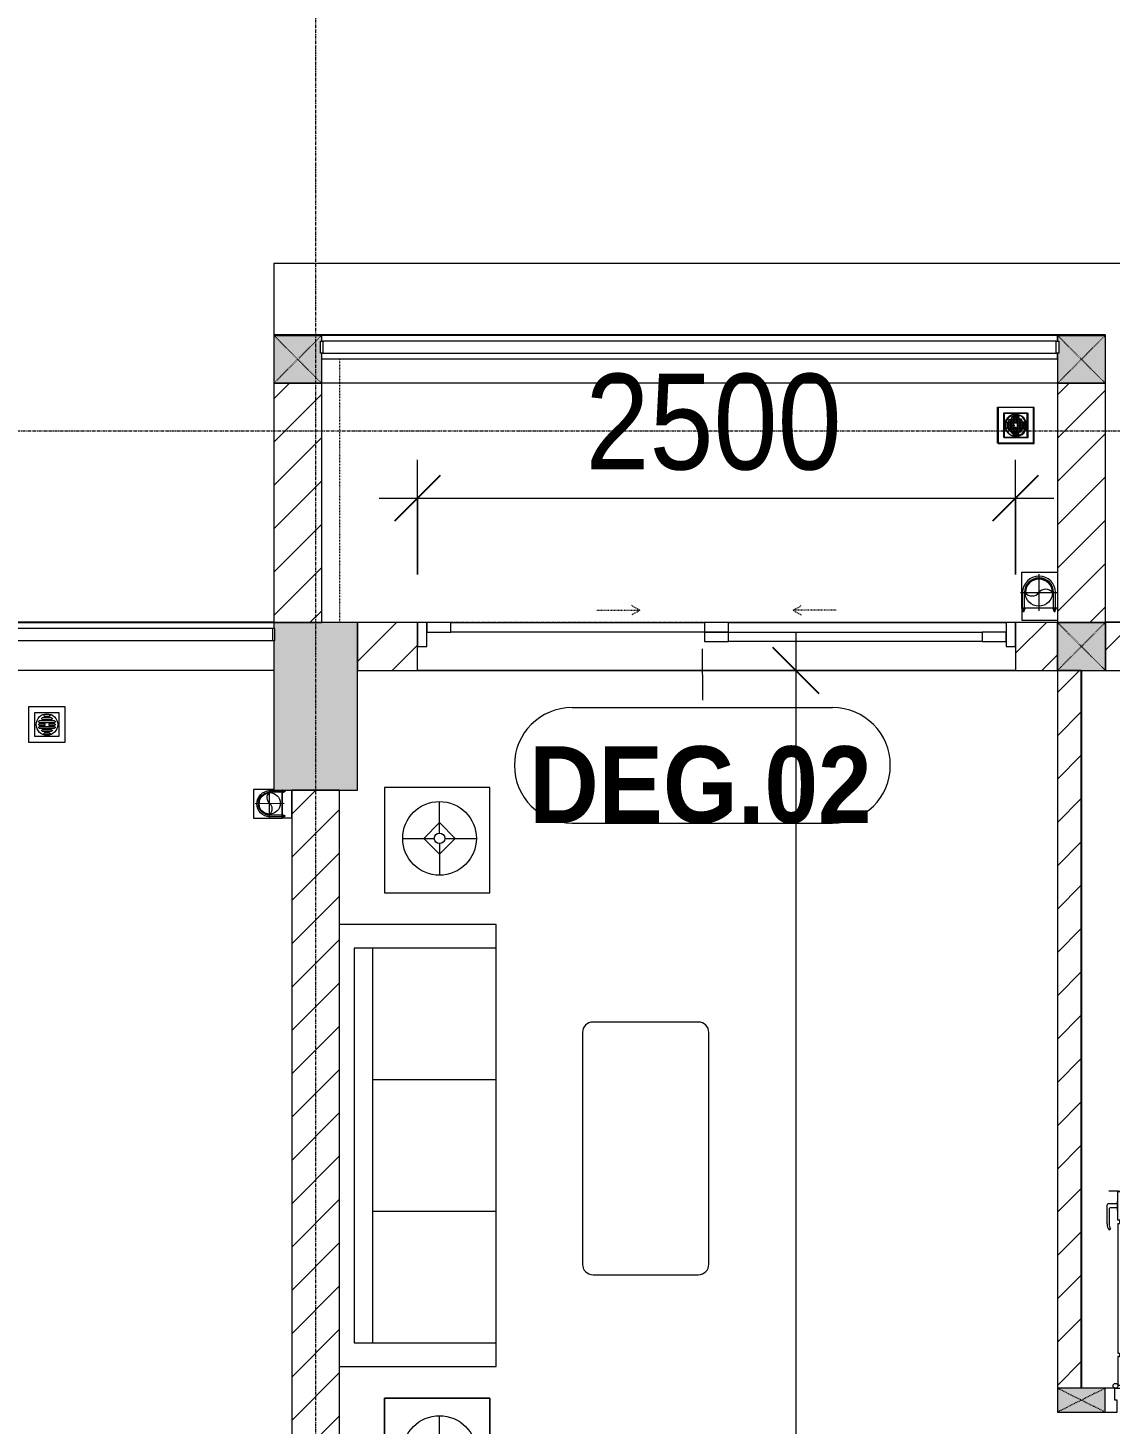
# Model space of a CAD drawing. Header units: millimetres. Extents: x 962 to 239635, y -15958 to 82755.
# Drawn here: x 160501 to 165023, y 41187 to 47022 of the extents above; entities that cross this region are included whole.
import ezdxf

# ---------------------------------------------------------------- set-up
doc = ezdxf.new("R2010")
doc.units = ezdxf.units.MM
for name, pattern in [('Dash', [6, 3, -3]), ('Dash 1_8_', [6.35, 3.175, -3.175]), ('Grid Line', [22.225, 12.7, -3.175, 3.175, -3.175]), ('IMPORT-CENTER _2_', [40.64, 25.4, -5.08, 5.08, -5.08])]:
    doc.linetypes.add(name, pattern=pattern)
for name, color, linetype, lineweight in [('0-1', 7, 'Continuous', 5), ('A-ANNO-DIMS', 211, 'Continuous', 9), ('A-ANNO-DIMS-160', 211, 'Continuous', 9), ('A-AREA', 32, 'Dash 1_8_', 9), ('A-DETL-GENF-1', 9, 'Continuous', 9), ('A-DOOR', 31, 'Continuous', 9), ('A-DOOR-1', 254, 'Continuous', 9), ('A-DOOR-2', 9, 'Continuous', 9), ('A-DOOR-FRAM', 31, 'Continuous', 9), ('A-DOOR-HDLN', 31, 'Dash', 9), ('A-DOOR-IDEN', 31, 'Continuous', 9), ('A-FLOR-1', 250, 'Continuous', 9), ('A-FLOR-2', 9, 'Continuous', 9), ('A-FLOR-HRAL', 11, 'Continuous', 9), ('A-FLOR-HRAL-1', 254, 'Continuous', 9), ('A-FLOR-HRAL-2', 9, 'Continuous', 9), ('A-WALL', 113, 'Continuous', 9), ('A-WALL-1', 253, 'Continuous', 18), ('A-WALL-2', 9, 'Continuous', 9), ('A-WALL-3', 113, 'Continuous', 18), ('A-WALL-PATT-1', 10, 'Continuous', 9), ('A-WALL-PATT-2', 111, 'Continuous', 9), ('G-IMPT', 8, 'Continuous', 9), ('G-IMPT-2', 8, 'IMPORT-CENTER _2_', 9), ('I-FURN', 30, 'Continuous', 9), ('I-FURN-1', 254, 'Continuous', 9), ('M-EQPM', 50, 'Continuous', 9), ('M-EQPM-1', 254, 'Continuous', 9), ('S-COLS', 52, 'Continuous', 9), ('S-COLS-1', 52, 'Continuous', 5), ('S-COLS-2', 7, 'Continuous', 18), ('S-COLS-3', 254, 'Continuous', 9), ('S-COLS-4', 253, 'Continuous', 18), ('S-COLS-5', 52, 'Dash', 9), ('S-COLS-6', 52, 'Continuous', 18), ('S-COLS-HDLN', 52, 'Dash', 9), ('S-COLS-HDLN-1', 9, 'Dash', 9), ('S-GRID-1', 1, 'Grid Line', 9)]:
    doc.layers.add(name, color=color, linetype=linetype, lineweight=lineweight)
doc.styles.add('Arial_B_6', font='arialbd_0.ttf', dxfattribs={"width": 0.9, "height": 320})
doc.styles.add('UTM Avo', font='UTM Avo.ttf', dxfattribs={"width": 0.9, "height": 400})
doc.dimstyles.new('1_Dim_chi_tiet_2_5', dxfattribs={"dimscale": 304.8, "dimtxt": 399.720379, "dimasz": 0.629921, "dimexe": 0.524934, "dimexo": 0.0625, "dimgap": 0.052493, "dimtad": 1, "dimdec": 0, "dimrnd": 5, "dimzin": 0, "dimdsep": 46, "dimtxsty": 'UTM Avo', "dimblk1": 'OBLIQUE', "dimblk2": 'OBLIQUE', "dimsah": 1, "dimcen": 0.09, "dimdle": 0.524934, "dimazin": 0, "dimtfac": 1, "dimtdec": 4, "dimtix": 1, "dimtmove": 0, "dimatfit": 3, "dimfxl": 1.049869, "dimfxlon": 1, "dimtvp": 1, "dimtolj": 1, "dimtzin": 0, "dimarcsym": 2})
doc.dimstyles.new('1_Dim_chi_tiet_2_5_1', dxfattribs={"dimscale": 304.8, "dimtxt": 399.720379, "dimasz": 0.629921, "dimexe": 0.524934, "dimexo": 0.0625, "dimgap": 0.052493, "dimtad": 1, "dimdec": 0, "dimrnd": 5, "dimzin": 0, "dimdsep": 46, "dimtxsty": 'UTM Avo', "dimblk1": 'OBLIQUE', "dimblk2": 'OBLIQUE', "dimsah": 1, "dimcen": 0.09, "dimdle": 0.524934, "dimazin": 0, "dimtfac": 1, "dimtdec": 4, "dimtix": 1, "dimtmove": 0, "dimatfit": 3, "dimfxl": 1.049869, "dimfxlon": 1, "dimtvp": 1, "dimtolj": 1, "dimtzin": 0, "dimarcsym": 2})
pattern_1 = [(45, (61750.9, 0), (-90.50967, 90.50967), [])]

# ---------------------------------------------------------------- blocks, each defined once
blk = doc.blocks.new('NCV_TKTC_KET CAU_rvt-1-TKCS_MB TẦNG 2')
at = {"layer": 'S-COLS-1'}
blk.add_hatch(color=256, dxfattribs=at).paths.add_polyline_path([(100127.6, 43836.9), (100127.6, 44536.9), (99777.6, 44536.9), (99777.6, 44512), (99782.1, 44512), (99782.1, 44462), (99777.6, 44462), (99777.6, 43836.9)])
at = {"layer": 'A-FLOR-1'}
for p, q in [((107452.6, 46036.9), (99777.6, 46036.9)), ((99777.6, 46036.9), (99777.6, 45737.4))]:
    blk.add_line(p, q, dxfattribs=at)
at = {"layer": 'S-COLS-2'}
for p, q in [((100127.6, 44536.9), (99777.6, 44536.9)), ((99777.6, 44536.9), (99777.6, 44512)), ((100127.6, 43836.9), (100127.6, 44536.9)), ((99777.6, 44462), (99777.6, 43836.9)), ((99777.6, 43836.9), (100127.6, 43836.9))]:
    blk.add_line(p, q, dxfattribs=at)
blk = doc.blocks.new('Railing - 50 x 10mm-901205-TKCS_MB TẦNG 2')
at = {"layer": 'A-FLOR-HRAL-2'}
for p, q in [((25, 5), (-25, 5)), ((-25, 5), (-25, -5)), ((25, -5), (25, 5)), ((-25, -5), (25, -5))]:
    blk.add_line(p, q, dxfattribs=at)
blk = doc.blocks.new('Railing - Railing-1004819-TKCS_MB TẦNG 2')
at = {"layer": 'A-FLOR-HRAL-2'}
for p, q in [((76863.6, 35251.3), (75748.6, 35251.3)), ((75748.6, 35201.3), (76863.6, 35201.3))]:
    blk.add_line(p, q, dxfattribs=at)
at = {"rotation": 270}
for p in [(75743.6, 35226.3), (76868.6, 35226.3)]:
    blk.add_blockref('Railing - 50 x 10mm-901205-TKCS_MB TẦNG 2', p, dxfattribs=at)
blk = doc.blocks.new('DOOR_CW_01 CANH MO-PANEL KINH - DIW_01-900x2200-CỬA GỖ VÂN LAMINATE-V77-TKCS_MB TẦNG 2')
at = {"layer": 'A-DETL-GENF-1'}
for p, q in [((-399, 820.5), (-438, 820.5)), ((-399, 831.8), (-397, 831.8)), ((-399, 792.2), (-399, 831.8)), ((-397, 872), (-357, 872)), ((-397, 752), (-397, 872)), ((-397, 792.2), (-397, 831.8)), ((-357, 872), (-357, 752)), ((-357, 792.2), (-357, 831.8)), ((-355, 831.8), (-357, 831.8)), ((-355, 792.2), (-355, 831.8)), ((-355, 820.5), (-316, 820.5)), ((-442, 737), (-442, 816.5)), ((-434, 799.5), (-434, 737)), ((-399, 803.5), (-430, 803.5)), ((-397, 792.2), (-399, 792.2)), ((-357, 792.2), (-355, 792.2)), ((-355, 803.5), (-324, 803.5)), ((-320, 799.5), (-320, 737)), ((-312, 737), (-312, 816.5)), ((-433.9, 711.2), (-427.3, 715.8)), ((-357, 752), (-397, 752)), ((-397, 738), (-391, 738)), ((-397, 738), (-397, 196)), ((-363, 752), (-391, 752)), ((-391, 752), (-391, 738)), ((-363, 738), (-363, 752)), ((-357, 738), (-363, 738)), ((-357, 196), (-357, 738)), ((-320.1, 711.2), (-326.7, 715.8)), ((-397, 196), (-391, 196)), ((-357, 182), (-397, 182)), ((-397, 182), (-397, 62)), ((-391, 196), (-391, 182)), ((-391, 182), (-363, 182)), ((-357, 196), (-363, 196)), ((-363, 182), (-363, 196)), ((-357, 62), (-357, 182)), ((-397, 62), (-357, 62))]:
    blk.add_line(p, q, dxfattribs=at)
blk.add_circle((-407, 60), 10, dxfattribs=at)
for centre, radius, start, end in [((-438, 816.5), 4, 90, 180), ((-407, 60), 814, 360, 92), ((-316, 816.5), 4, 0, 90), ((-430, 799.5), 4, 90, 180), ((-324, 799.5), 4, 360, 90), ((-397, 737), 45, 180, 215), ((-397, 737), 37, 180, 215), ((-357, 737), 37, 325, 0), ((-357, 737), 45, 325, 0)]:
    blk.add_arc(centre, radius, start, end, dxfattribs=at)
at = {"layer": 'A-DOOR-2'}
for p, q in [((-410, 50), (-450, 50)), ((-410, 0), (-410, 50)), ((-400, 0), (-410, 0)), ((-407, 50), (-382, 50)), ((-400, -50), (-400, 0)), ((410, 0), (400, 0)), ((400, 0), (400, -50)), ((450, 50), (410, 50)), ((410, 50), (410, 0)), ((450, -50), (450, 50)), ((-450, -50), (-400, -50)), ((400, -50), (450, -50))]:
    blk.add_line(p, q, dxfattribs=at)
blk = doc.blocks.new('LOBBY_SOFA_1 - LOBBY_SOFA_1-V110-TKCS_MB TẦNG 2')
at = {"layer": 'I-FURN'}
for p, q in [((-2556, -5.4), (-2556, -660)), ((-708, -660), (-708, -5.4)), ((-2457, -66), (-2457, -660)), ((-807, -66), (-2457, -66)), ((-807, -660), (-807, -66)), ((-807, -143), (-2457, -143)), ((-1907, -143), (-1907, -660)), ((-1357, -143), (-1357, -660)), ((-3128.2, -193.5), (-2688.2, -193.5)), ((-3128.2, -633.5), (-3128.2, -193.5)), ((-2688.2, -193.5), (-2688.2, -633.5)), ((-575.9, -193.5), (-575.9, -633.5)), ((-135.9, -193.5), (-575.9, -193.5)), ((-135.9, -633.5), (-135.9, -193.5)), ((-2915.4, -269), (-2915.4, -401)), ((-348.6, -269), (-348.6, -401)), ((-2915.4, -357), (-2981.4, -423)), ((-2849.4, -423), (-2915.4, -357)), ((-414.6, -423), (-348.6, -357)), ((-348.6, -357), (-282.6, -423)), ((-2937.4, -423), (-3069.4, -423)), ((-2981.4, -423), (-2915.4, -489)), ((-2915.4, -489), (-2849.4, -423)), ((-2915.4, -445), (-2915.4, -577)), ((-2893.4, -423), (-2761.4, -423)), ((-370.6, -423), (-502.6, -423)), ((-348.6, -489), (-414.6, -423)), ((-282.6, -423), (-348.6, -489)), ((-348.6, -445), (-348.6, -577)), ((-326.6, -423), (-194.6, -423)), ((-2688.2, -633.5), (-3128.2, -633.5)), ((-575.9, -633.5), (-135.9, -633.5)), ((-2556, -660), (-708, -660)), ((-1160.3, -1020.5), (-2128.3, -1020.5)), ((-2172.3, -1064.5), (-2172.3, -1504.5)), ((-1116.3, -1504.5), (-1116.3, -1064.5)), ((-2128.3, -1548.5), (-1160.3, -1548.5))]:
    blk.add_line(p, q, dxfattribs=at)
for centre, radius in [((-2915.4, -423), 154), ((-348.6, -423), 154), ((-2915.4, -423), 22), ((-348.6, -423), 22)]:
    blk.add_circle(centre, radius, dxfattribs=at)
for centre, start, end in [((-2128.3, -1064.5), 90, 180), ((-1160.3, -1064.5), 0, 90), ((-2128.3, -1504.5), 180, 270), ((-1160.3, -1504.5), 270, 0)]:
    blk.add_arc(centre, 44, start, end, dxfattribs=at)
at = {"layer": 'I-FURN-1'}
for p, q in [((-2556, -5.4), (-2556, -660)), ((-708, -660), (-708, -5.4)), ((-2688.2, -193.5), (-3128.2, -193.5)), ((-3128.2, -193.5), (-3128.2, -633.5)), ((-2688.2, -633.5), (-2688.2, -193.5)), ((-135.9, -193.5), (-575.9, -193.5)), ((-575.9, -193.5), (-575.9, -633.5)), ((-135.9, -633.5), (-135.9, -193.5)), ((-3128.2, -633.5), (-2688.2, -633.5)), ((-575.9, -633.5), (-135.9, -633.5)), ((-2556, -660), (-708, -660)), ((-1160.3, -1020.5), (-2128.3, -1020.5)), ((-2172.3, -1064.5), (-2172.3, -1504.5)), ((-1116.3, -1504.5), (-1116.3, -1064.5)), ((-2128.3, -1548.5), (-1160.3, -1548.5))]:
    blk.add_line(p, q, dxfattribs=at)
for centre, start, end in [((-2128.3, -1064.5), 90, 180), ((-1160.3, -1064.5), 0, 90), ((-2128.3, -1504.5), 180, 270), ((-1160.3, -1504.5), 270, 0)]:
    blk.add_arc(centre, 44, start, end, dxfattribs=at)
blk = doc.blocks.new('THU NUOC - THU NUOC-455054-TKCS_MB TẦNG 2')
at = {"layer": 'M-EQPM-1'}
for p, q in [((-66.3, -70.6), (-66.3, 79.4)), ((-66.3, 79.4), (83.7, 79.4)), ((83.7, 79.4), (83.7, -70.6)), ((58.7, 54.4), (-41.3, 54.4)), ((-41.3, 54.4), (-41.3, -45.6)), ((-23.3, 19.6), (40.9, 19.6)), ((40.9, 13.6), (-23.3, 13.6)), ((-23.3, 7.2), (0.7, 7.2)), ((0.7, 1.2), (-23.3, 1.2)), ((-11, 32.1), (28.5, 32.1)), ((28.5, 26.1), (-11, 26.1)), ((-1.1, 44.5), (18.5, 44.5)), ((18.5, 38.5), (-1.1, 38.5)), ((0.7, 7.2), (0.7, 1.2)), ((16.7, 1.2), (16.7, 7.2)), ((16.7, 7.2), (40.9, 7.2)), ((40.9, 1.2), (16.7, 1.2)), ((58.7, -45.6), (58.7, 54.4)), ((-41.3, -45.6), (58.7, -45.6)), ((-23.3, -4.8), (40.9, -4.8)), ((40.9, -10.8), (-23.3, -10.8)), ((-11, -17.3), (28.5, -17.3)), ((28.5, -23.3), (-11, -23.3)), ((-1.1, -29.6), (18.5, -29.6)), ((18.5, -35.6), (-1.1, -35.6)), ((83.7, -70.6), (-66.3, -70.6))]:
    blk.add_line(p, q, dxfattribs=at)
for centre, radius, start, end in [((8.7, 4.4), 45, 0, 180), ((8.7, 4.4), 45, 360, 180), ((8.7, 4.4), 45, 180, 0), ((8.7, 4.4), 45, 180, 360), ((-23.3, 16.6), 3, 90, 270), ((-23.3, 4.2), 3, 90, 270), ((-11, 29.1), 3, 90, 270), ((-1.1, 41.5), 3, 90, 270), ((18.5, 41.5), 3, 270, 90), ((28.5, 29.1), 3, 270, 90), ((40.9, 16.6), 3, 270, 90), ((40.9, 4.2), 3, 270, 90), ((-23.3, -7.8), 3, 90, 270), ((-11, -20.3), 3, 90, 270), ((-1.1, -32.6), 3, 90, 270), ((18.5, -32.6), 3, 270, 90), ((28.5, -20.3), 3, 270, 90), ((40.9, -7.8), 3, 270, 90)]:
    blk.add_arc(centre, radius, start, end, dxfattribs=at)
blk = doc.blocks.new('G1_SOF - BO TRU - 100x200-745959-TKCS_MB TẦNG 2')
at = {"layer": 'S-COLS'}
blk.add_hatch(color=256, dxfattribs=at).paths.add_polyline_path([(-50, 100), (-50, -100), (50, -100), (50, 100)])
at = {"layer": 'S-COLS-4'}
for p, q in [((50, 100), (-50, 100)), ((-50, 100), (-50, -100)), ((50, -100), (50, 100)), ((-50, -100), (50, -100))]:
    blk.add_line(p, q, dxfattribs=at)
at = {"layer": 'S-COLS-HDLN-1'}
for p, q in [((50, 100), (-50, -100)), ((-50, 100), (50, -100))]:
    blk.add_line(p, q, dxfattribs=at)
blk = doc.blocks.new('NCV_TKTC_TANG 2_rvt-1-TKCS_MB TẦNG 2')
at = {"layer": 'A-WALL-PATT-1'}
h = blk.add_hatch(dxfattribs=at)
h.set_pattern_fill('FP_1', color=256, style=0, pattern_type=2)
h.set_pattern_definition([(45, (0, 0), (-90.50967, 90.50967), [])])
h.paths.add_polyline_path([(103052.1, 41336.9), (103152.1, 41336.9), (103152.1, 44336.9), (103052.1, 44336.9), (103052.1, 42664.4)])
at = {"layer": 'A-FLOR-2'}
for p, q in [((103052.6, 45536.9), (99977.6, 45536.9)), ((102837.6, 44536.9), (101677.6, 44536.9)), ((102877.6, 44336.9), (100377.6, 44336.9)), ((100377.6, 44336.9), (102877.6, 44336.9)), ((103152.6, 44336.9), (103152.6, 41336.9))]:
    blk.add_line(p, q, dxfattribs=at)
at = {"layer": 'A-WALL-1'}
for p, q in [((103152.1, 44336.9), (103052.1, 44336.9)), ((103052.1, 44336.9), (103052.1, 41336.9)), ((103152.1, 41336.9), (103152.1, 44336.9))]:
    blk.add_line(p, q, dxfattribs=at)
at = {"layer": 'A-WALL-2'}
for p, q in [((98652.6, 44536.9), (99777.1, 44536.9)), ((99777.1, 44536.9), (99777.1, 44512)), ((99777.1, 44462), (99777.1, 44336.9)), ((99777.1, 44336.9), (98652.6, 44336.9))]:
    blk.add_line(p, q, dxfattribs=at)
at = {"layer": 'A-DOOR-1'}
blk.add_blockref('DOOR_CW_01 CANH MO-PANEL KINH - DIW_01-900x2200-CỬA GỖ VÂN LAMINATE-V77-TKCS_MB TẦNG 2', (103702.1, 41286.9), dxfattribs=at)
at = {"layer": 'A-FLOR-HRAL-1'}
blk.add_blockref('Railing - Railing-1004819-TKCS_MB TẦNG 2', (22908.5, 9260.7), dxfattribs=at)
at = {"layer": 'I-FURN-1', "rotation": 90.00000000000031}
blk.add_blockref('LOBBY_SOFA_1 - LOBBY_SOFA_1-V110-TKCS_MB TẦNG 2', (100047.1, 43983.4), dxfattribs=at)
at = {"layer": 'M-EQPM-1', "rotation": 270.0000000000001}
blk.add_blockref('THU NUOC - THU NUOC-455054-TKCS_MB TẦNG 2', (102872, 45370.7), dxfattribs=at)
at = {"layer": 'S-COLS-3', "rotation": 269.9999999999993}
blk.add_blockref('G1_SOF - BO TRU - 100x200-745959-TKCS_MB TẦNG 2', (103152.1, 41286.9), dxfattribs=at)
blk = doc.blocks.new('DEG_02-DEG_03 - DEG_02-2500x2400mm-CỬA ĐI 02 CÁNH TRƯỢT-625766-TKCS_MB TẦNG 2')
at = {"layer": 'A-DOOR'}
for p, q in [((-1110, 100), (-1210, 100)), ((-1210, 100), (-1210, 60)), ((-1210, 60), (-1110, 60)), ((-1110, 60), (-1110, 100)), ((-1110, 100), (-50, 100)), ((-50, 60), (-1110, 60)), ((50, 100), (-50, 100)), ((-50, 100), (-50, 60)), ((50, 60), (-50, 60)), ((-50, 60), (-50, 20)), ((-50, 60), (50, 60)), ((50, 60), (50, 100)), ((50, 20), (50, 60)), ((50, 60), (1110, 60)), ((1210, 60), (1110, 60)), ((1110, 60), (1110, 20)), ((1210, 20), (1210, 60)), ((-50, 20), (50, 20)), ((1110, 20), (50, 20)), ((1110, 20), (1210, 20))]:
    blk.add_line(p, q, dxfattribs=at)
at = {"layer": 'A-DOOR-FRAM'}
for p, q in [((-1210, 100), (-1250, 100)), ((-1250, 100), (-1250, 0)), ((-1210, 0), (-1210, 100)), ((1250, 100), (1210, 100)), ((1210, 100), (1210, 0)), ((1250, 0), (1250, 100)), ((-1250, 0), (-1210, 0)), ((1210, 0), (1250, 0))]:
    blk.add_line(p, q, dxfattribs=at)
at = {"layer": 'A-DOOR-HDLN'}
for p, q in [((-500.4, 151.1), (-320.4, 151.1)), ((-320.4, 151.1), (-355, 171.1)), ((-320.4, 151.1), (-355, 131.1)), ((320.4, 151.1), (355, 171.1)), ((320.4, 151.1), (355, 131.1)), ((500.4, 151.1), (320.4, 151.1))]:
    blk.add_line(p, q, dxfattribs=at)
blk = doc.blocks.new('Railing - 50 x 10mm-1251311-TKCS_MB TẦNG 2')
at = {"layer": 'A-FLOR-HRAL'}
for p, q in [((25, 5), (-25, 5)), ((-25, 5), (-25, -5)), ((25, -5), (25, 5)), ((-25, -5), (25, -5))]:
    blk.add_line(p, q, dxfattribs=at)
blk = doc.blocks.new('Railing - Railing-1260618-TKCS_MB TẦNG 2')
at = {"layer": 'A-FLOR-HRAL'}
for p, q in [((103047.6, 45712.4), (99982.6, 45712.4)), ((99982.6, 45662.4), (103047.6, 45662.4))]:
    blk.add_line(p, q, dxfattribs=at)
at = {"extrusion": (0, 0, -1), "zscale": -1, "rotation": 90}
for p in [(-99977.6, 45687.4), (-103052.6, 45687.4)]:
    blk.add_blockref('Railing - 50 x 10mm-1251311-TKCS_MB TẦNG 2', p, dxfattribs=at)
blk = doc.blocks.new('TKTC_XREF_251221_MB TANG 2-7 - TKTC_XREF_260130_MB TANG 2-5_dwg_THU NUOC - THU NUOC-444531-TKCS_MB TẦNG 1-4746810-TKCS_MB TẦNG 2')
at = {"layer": 'G-IMPT'}
for p, q in [((-23.3, 10.8), (40.9, 10.8)), ((40.9, 4.8), (-23.3, 4.8)), ((-11, 23.3), (28.5, 23.3)), ((28.5, 17.3), (-11, 17.3)), ((-1.1, 35.6), (18.5, 35.6)), ((18.5, 29.6), (-1.1, 29.6)), ((-23.3, -13.6), (40.9, -13.6)), ((40.9, -19.6), (-23.3, -19.6)), ((-11, -26.1), (28.5, -26.1)), ((28.5, -32.1), (-11, -32.1)), ((-1.1, -38.5), (18.5, -38.5)), ((18.5, -44.5), (-1.1, -44.5))]:
    blk.add_line(p, q, dxfattribs=at)
at = {"layer": 'G-IMPT', "flags": 128}
for points in [[(83.7, -79.4), (83.7, 70.6), (-66.3, 70.6), (-66.3, -79.4)], [(58.7, -54.4), (58.7, 45.6), (-41.3, 45.6), (-41.3, -54.4)]]:
    blk.add_lwpolyline(points, close=True, dxfattribs=at)
for points in [[(-23.3, -1.2), (0.7, -1.2), (0.7, -7.2), (-23.3, -7.2)], [(40.9, -7.2), (16.7, -7.2), (16.7, -1.2), (40.9, -1.2)]]:
    blk.add_lwpolyline(points, dxfattribs=at)
at = {"layer": 'G-IMPT'}
for centre, radius, start, end in [((8.7, -4.4), 45, 360, 180), ((8.7, -4.4), 45, 360, 180), ((-23.3, 7.8), 3, 90, 270), ((-11, 20.3), 3, 90, 270), ((-1.1, 32.6), 3, 90, 270), ((18.5, 32.6), 3, 270, 90), ((28.5, 20.3), 3, 270, 90), ((40.9, 7.8), 3, 270, 90), ((8.7, -4.4), 45, 180, 360), ((8.7, -4.4), 45, 180, 360), ((-23.3, -4.2), 3, 90, 270), ((-23.3, -16.6), 3, 90, 270), ((-11, -29.1), 3, 90, 270), ((-1.1, -41.5), 3, 90, 270), ((18.5, -41.5), 3, 270, 90), ((28.5, -29.1), 3, 270, 90), ((40.9, -4.2), 3, 270, 90), ((40.9, -16.6), 3, 270, 90)]:
    blk.add_arc(centre, radius, start, end, dxfattribs=at)
blk = doc.blocks.new('TKTC_XREF_251221_MB TANG 2-7 - TKTC_XREF_260130_MB TANG 2-5_dwg_$cc-4746798-TKCS_MB TẦNG 2')
at = {"layer": 'G-IMPT-2'}
for p, q in [((0, -0.673), (0, 0.673)), ((-0.673, 0), (0.673, 0))]:
    blk.add_line(p, q, dxfattribs=at)
at = {"layer": 'M-EQPM'}
blk.add_circle((0, 0), 0.5, dxfattribs=at)
for centre, radius, start, end in [((0, 0), 0.5, 90, 270), ((0.188, 0.25), 0.313, 126.8699, 233.1301), ((-0.188, -0.25), 0.313, 306.8699, 53.1301)]:
    blk.add_arc(centre, radius, start, end, dxfattribs=at)
blk = doc.blocks.new('TKTC_XREF_251221_MB TANG 2-7 - TKTC_XREF_260130_MB TANG 2-5_dwg_CUM U_DN100-4746799-TKCS_MB TẦNG 2')
at = {"layer": 'G-IMPT'}
blk.add_hatch(color=256, dxfattribs=at).paths.add_polyline_path([(0, 61), (15.8, 58.9), (30.5, 52.8), (43.1, 43.1), (52.8, 30.5), (58.9, 15.8), (61, 0), (58.9, -15.8), (52.8, -30.5), (43.1, -43.1), (30.5, -52.8), (15.8, -58.9), (0, -61), (0, -57), (14.8, -55.1), (28.5, -49.4), (40.3, -40.3), (49.4, -28.5), (55.1, -14.8), (57, 0), (55.1, 14.8), (49.4, 28.5), (40.3, 40.3), (28.5, 49.4), (14.8, 55.1), (0, 57)])
for p, q in [((-79.1, 66.6), (-79.1, 63.4)), ((-76.6, 66.6), (-76.6, 63.4)), ((-74.6, 66.6), (-74.6, 63.4)), ((-72.7, 69.3), (-72.7, 60.7)), ((-66.9, 67.9), (-71.7, 67.9)), ((-66.9, 62.1), (-71.7, 62.1)), ((-65, 69), (0, 69)), ((-79.1, -63.4), (-79.1, -66.6)), ((-76.6, -63.4), (-76.6, -66.6)), ((-74.6, -63.4), (-74.6, -66.6)), ((-72.7, -60.7), (-72.7, -69.3)), ((-66.9, -62.1), (-71.7, -62.1)), ((-66.9, -67.9), (-71.7, -67.9)), ((-65, -69), (0, -69))]:
    blk.add_line(p, q, dxfattribs=at)
at = {"layer": 'G-IMPT', "flags": 128}
for points in [[(-72.7, 67.6), (-78.1, 67.6), (-78.1, 62.4), (-72.7, 62.4)], [(-71.7, 59.2), (-66.9, 59.2), (-66.9, 70.8), (-71.7, 70.8)], [(-66.9, 70.8), (-66.9, 72.7), (-65, 72.7), (-65, 57.3), (-66.9, 57.3), (-66.9, 59.2)], [(-65, 61), (0, 61), (0, 57)], [(-72.7, -62.4), (-78.1, -62.4), (-78.1, -67.6), (-72.7, -67.6)], [(-71.7, -70.8), (-66.9, -70.8), (-66.9, -59.2), (-71.7, -59.2)], [(-66.9, -59.2), (-66.9, -57.3), (-65, -57.3), (-65, -72.7), (-66.9, -72.7), (-66.9, -70.8)], [(-65, -61), (0, -61), (0, -57)]]:
    blk.add_lwpolyline(points, dxfattribs=at)
at = {"layer": 'G-IMPT'}
for centre, radius, start, end in [((-78.1, 66.6), 0.96, 90, 180), ((-78.1, 63.4), 0.96, 180, 270), ((-71.1, 69.3), 1.56, 112.61986, 247.38014), ((-67.9, 65), 4.8, 143.1301, 216.8699), ((-71.1, 60.7), 1.56, 112.61986, 247.38014), ((0, 0), 69, 270, 90), ((0, 0), 61, 270, 90), ((0, 0), 57, 270, 90), ((-78.1, -63.4), 0.96, 90, 180), ((-78.1, -66.6), 0.96, 180, 270), ((-71.1, -60.7), 1.56, 112.61986, 247.38014), ((-67.9, -65), 4.8, 143.1301, 216.8699), ((-71.1, -69.3), 1.56, 112.61986, 247.38014)]:
    blk.add_arc(centre, radius, start, end, dxfattribs=at)
blk = doc.blocks.new('TKTC_XREF_251221_MB TANG 2-7 - TKTC_XREF_260130_MB TANG 2-5_dwg_$cc-4746808-TKCS_MB TẦNG 2')
at = {"layer": 'G-IMPT-2'}
for p, q in [((0, -0.673), (0, 0.673)), ((-0.673, 0), (0.673, 0))]:
    blk.add_line(p, q, dxfattribs=at)
at = {"layer": 'M-EQPM'}
blk.add_circle((0, 0), 0.5, dxfattribs=at)
for centre, radius, start, end in [((0, 0), 0.5, 90, 270), ((0.188, 0.25), 0.313, 126.8699, 233.1301), ((-0.188, -0.25), 0.313, 306.8699, 53.1301)]:
    blk.add_arc(centre, radius, start, end, dxfattribs=at)
blk = doc.blocks.new('TKTC_XREF_251221_MB TANG 2-7 - TKTC_XREF_260130_MB TANG 2-5_dwg_CUM U_DN100-4746796-TKCS_MB TẦNG 2')
at = {"layer": 'G-IMPT'}
blk.add_hatch(color=256, dxfattribs=at).paths.add_polyline_path([(0, 61), (0, 57), (14.8, 55.1), (28.5, 49.4), (40.3, 40.3), (49.4, 28.5), (55.1, 14.8), (57, 0), (55.1, -14.8), (49.4, -28.5), (40.3, -40.3), (28.5, -49.4), (14.8, -55.1), (0, -57), (0, -61), (15.8, -58.9), (30.5, -52.8), (43.1, -43.1), (52.8, -30.5), (58.9, -15.8), (61, 0), (58.9, 15.8), (52.8, 30.5), (43.1, 43.1), (30.5, 52.8), (15.8, 58.9)])
for p, q in [((-79.1, 66.6), (-79.1, 63.4)), ((-76.6, 66.6), (-76.6, 63.4)), ((-74.6, 66.6), (-74.6, 63.4)), ((-72.7, 69.3), (-72.7, 60.7)), ((-66.9, 67.9), (-71.7, 67.9)), ((-66.9, 62.1), (-71.7, 62.1)), ((-65, 69), (0, 69)), ((-79.1, -63.4), (-79.1, -66.6)), ((-76.6, -63.4), (-76.6, -66.6)), ((-74.6, -63.4), (-74.6, -66.6)), ((-72.7, -60.7), (-72.7, -69.3)), ((-66.9, -62.1), (-71.7, -62.1)), ((-66.9, -67.9), (-71.7, -67.9)), ((-65, -69), (0, -69))]:
    blk.add_line(p, q, dxfattribs=at)
at = {"layer": 'G-IMPT', "flags": 128}
for points in [[(-72.7, 67.6), (-78.1, 67.6), (-78.1, 62.4), (-72.7, 62.4)], [(-71.7, 59.2), (-66.9, 59.2), (-66.9, 70.8), (-71.7, 70.8)], [(-66.9, 70.8), (-66.9, 72.7), (-65, 72.7), (-65, 57.3), (-66.9, 57.3), (-66.9, 59.2)], [(-65, 61), (0, 61), (0, 57)], [(-66.9, -59.2), (-66.9, -57.3), (-65, -57.3), (-65, -72.7), (-66.9, -72.7), (-66.9, -70.8)], [(-65, -61), (0, -61), (0, -57)], [(-72.7, -62.4), (-78.1, -62.4), (-78.1, -67.6), (-72.7, -67.6)], [(-71.7, -70.8), (-66.9, -70.8), (-66.9, -59.2), (-71.7, -59.2)]]:
    blk.add_lwpolyline(points, dxfattribs=at)
at = {"layer": 'G-IMPT'}
for centre, radius, start, end in [((-78.1, 66.6), 0.96, 90, 180), ((-78.1, 63.4), 0.96, 180, 270), ((-71.1, 69.3), 1.56, 112.61986, 247.38014), ((-67.9, 65), 4.8, 143.1301, 216.8699), ((-71.1, 60.7), 1.56, 112.61986, 247.38014), ((0, 0), 69, 270, 90), ((0, 0), 61, 270, 90), ((0, 0), 57, 270, 90), ((-78.1, -63.4), 0.96, 90, 180), ((-78.1, -66.6), 0.96, 180, 270), ((-71.1, -60.7), 1.56, 112.61986, 247.38014), ((-67.9, -65), 4.8, 143.1301, 216.8699), ((-71.1, -69.3), 1.56, 112.61986, 247.38014)]:
    blk.add_arc(centre, radius, start, end, dxfattribs=at)
blk = doc.blocks.new('TKTC_XREF_251221_MB TANG 2-7 - TKTC_XREF_260130_MB TANG 2-5_dwg_THU NUOC - THU NUOC-444531-TKCS_MB TẦNG 1-4746804-TKCS_MB TẦNG 2')
at = {"layer": 'G-IMPT'}
for p, q in [((-23.3, 10.8), (40.9, 10.8)), ((40.9, 4.8), (-23.3, 4.8)), ((-11, 23.3), (28.5, 23.3)), ((28.5, 17.3), (-11, 17.3)), ((-1.1, 35.6), (18.5, 35.6)), ((18.5, 29.6), (-1.1, 29.6)), ((-23.3, -13.6), (40.9, -13.6)), ((40.9, -19.6), (-23.3, -19.6)), ((-11, -26.1), (28.5, -26.1)), ((28.5, -32.1), (-11, -32.1)), ((-1.1, -38.5), (18.5, -38.5)), ((18.5, -44.5), (-1.1, -44.5))]:
    blk.add_line(p, q, dxfattribs=at)
at = {"layer": 'G-IMPT', "flags": 128}
for points in [[(83.7, -79.4), (83.7, 70.6), (-66.3, 70.6), (-66.3, -79.4)], [(58.7, -54.4), (58.7, 45.6), (-41.3, 45.6), (-41.3, -54.4)]]:
    blk.add_lwpolyline(points, close=True, dxfattribs=at)
for points in [[(-23.3, -1.2), (0.7, -1.2), (0.7, -7.2), (-23.3, -7.2)], [(40.9, -7.2), (16.7, -7.2), (16.7, -1.2), (40.9, -1.2)]]:
    blk.add_lwpolyline(points, dxfattribs=at)
at = {"layer": 'G-IMPT'}
for centre, radius, start, end in [((8.7, -4.4), 45, 360, 180), ((8.7, -4.4), 45, 360, 180), ((-23.3, 7.8), 3, 90, 270), ((-11, 20.3), 3, 90, 270), ((-1.1, 32.6), 3, 90, 270), ((18.5, 32.6), 3, 270, 90), ((28.5, 20.3), 3, 270, 90), ((40.9, 7.8), 3, 270, 90), ((8.7, -4.4), 45, 180, 360), ((8.7, -4.4), 45, 180, 360), ((-23.3, -4.2), 3, 90, 270), ((-23.3, -16.6), 3, 90, 270), ((-11, -29.1), 3, 90, 270), ((-1.1, -41.5), 3, 90, 270), ((18.5, -41.5), 3, 270, 90), ((28.5, -29.1), 3, 270, 90), ((40.9, -4.2), 3, 270, 90), ((40.9, -16.6), 3, 270, 90)]:
    blk.add_arc(centre, radius, start, end, dxfattribs=at)
blk = doc.blocks.new('TKTC_XREF_251221_MB TANG 2-7 - TKTC_XREF_251221_MB TANG 2-7-2039446-TKCS_MB TẦNG 2')
at = {"layer": 'M-EQPM'}
for p, q in [((69600, 28502.1), (66126.6, 28502.1)), ((69250.5, 27509.8), (69400, 27509.8)), ((69250.5, 27360.2), (69250.5, 27509.8)), ((69250.3, 27360.1), (69250.6, 27310.3)), ((69400, 27360.1), (69250.3, 27360.1)), ((69400, 27360.2), (69250.5, 27360.2)), ((69250.6, 27310.3), (69400, 27310.3)), ((66125, 27302.1), (61400, 27302.1)), ((74325, 27302.1), (69600, 27302.1)), ((66125, 26601.8), (66040, 26601.8)), ((66040, 26601.8), (66040, 26482.4)), ((66159.9, 26482.4), (66159.9, 26600)), ((66160, 26600), (66160, 26484.2)), ((66199.9, 26484.2), (66199.9, 26600)), ((66040, 26482.4), (66159.9, 26482.4)), ((66160, 26484.2), (66199.9, 26484.2))]:
    blk.add_line(p, q, dxfattribs=at)
blk.add_blockref('TKTC_XREF_251221_MB TANG 2-7 - TKTC_XREF_260130_MB TANG 2-5_dwg_THU NUOC - THU NUOC-444531-TKCS_MB TẦNG 1-4746804-TKCS_MB TẦNG 2', (69218.2, 28127.9))
for name, p, xscale, yscale, zscale, rotation in [('TKTC_XREF_251221_MB TANG 2-7 - TKTC_XREF_260130_MB TANG 2-5_dwg_$cc-4746808-TKCS_MB TẦNG 2', (69322.1, 27425.1), 113.7150000000073, 113.7150000000073, 113.7150000000073, 269.9990086637467), ('TKTC_XREF_251221_MB TANG 2-7 - TKTC_XREF_260130_MB TANG 2-5_dwg_CUM U_DN100-4746796-TKCS_MB TẦNG 2', (69323, 27425.1), 0.9975000000000006, 0.9975000000000006, 0.9975000000000006, 90.00099133829468), ('TKTC_XREF_251221_MB TANG 2-7 - TKTC_XREF_260130_MB TANG 2-5_dwg_$cc-4746798-TKCS_MB TẦNG 2', (66107.1, 26544.3), 90.00000000005114, 90.00000000005114, 90.00000000005114, 0.304717521727566)]:
    blk.add_blockref(name, p, dxfattribs=dict(xscale=xscale, yscale=yscale, zscale=zscale, rotation=rotation))
at = {"extrusion": (0, 0, -1), "zscale": -1}
blk.add_blockref('TKTC_XREF_251221_MB TANG 2-7 - TKTC_XREF_260130_MB TANG 2-5_dwg_THU NUOC - THU NUOC-444531-TKCS_MB TẦNG 1-4746810-TKCS_MB TẦNG 2', (-65185.6, 26877.9), dxfattribs=at)
at = {"extrusion": (0, 0, -1), "xscale": 0.789473684210524, "yscale": 0.789473684210524, "zscale": -0.7894736842105241, "rotation": 0.06930925665188988}
blk.add_blockref('TKTC_XREF_251221_MB TANG 2-7 - TKTC_XREF_260130_MB TANG 2-5_dwg_CUM U_DN100-4746799-TKCS_MB TẦNG 2', (-66108.6, 26542.5), dxfattribs=at)
blk = doc.blocks.new('G1_SOF - BO TRU - 200x200-3052400-TKCS_MB TẦNG 2')
at = {"layer": 'S-COLS-HDLN'}
for p, q in [((-100, 100), (100, -100)), ((100, 100), (-100, -100))]:
    blk.add_line(p, q, dxfattribs=at)
blk = doc.blocks.new('DIMBLOCK114-TKCS_MB TẦNG 2')
at = {"layer": 'A-ANNO-DIMS-160'}
for p, q in [((162128.5, 44736.9), (162128.5, 45216.9)), ((164628.5, 44736.9), (164628.5, 45216.9)), ((161968.5, 45056.9), (164788.5, 45056.9)), ((162128.5, 45056.9), (162128.5, 44736.9)), ((164628.5, 45056.9), (164628.5, 44736.9))]:
    blk.add_line(p, q, dxfattribs=at)
at = {"layer": 'A-ANNO-DIMS-160', "lineweight": 25}
for p, q in [((162128.5, 45056.9), (162224.5, 45152.9)), ((164628.5, 45056.9), (164724.5, 45152.9)), ((162128.5, 45056.9), (162032.5, 44960.9)), ((164628.5, 45056.9), (164532.5, 44960.9))]:
    blk.add_line(p, q, dxfattribs=at)
at = {"layer": 'A-ANNO-DIMS-160', "color": 0, "insert": (162830.7, 45576.5), "char_height": 400, "width": 1314.636, "attachment_point": 1, "line_spacing_factor": 1.110334, "style": 'UTM Avo'}
blk.add_mtext('2500', dxfattribs=at)
blk = doc.blocks.new('_Oblique')
at = {"color": 0, "linetype": 'ByBlock', "lineweight": -2}
blk.add_line((-0.5, -0.5), (0.5, 0.5), dxfattribs=at)
blk = doc.blocks.new('STN_Door Tag - STN_Door Tag-1788670-TKCS_MB TẦNG 2')
at = {"layer": 'A-DOOR-IDEN'}
for p, q in [((-3.37, 1.495), (3.431, 1.495)), ((-3.37, -1.524), (3.431, -1.524))]:
    blk.add_line(p, q, dxfattribs=at)
for centre, start, end in [((-3.37, -0.015), 90, 270), ((3.431, -0.015), 270, 90)]:
    blk.add_arc(centre, 1.509, start, end, dxfattribs=at)
blk = doc.blocks.new('DIMBLOCK314-TKCS_MB TẦNG 2')
at = {"layer": 'A-ANNO-DIMS-160'}
for p, q in [((163710, 44496.9), (163710, 35577.4)), ((164030, 44336.9), (163550, 44336.9)), ((163710, 44336.9), (164030, 44336.9)), ((164030, 35737.4), (163550, 35737.4)), ((163710, 35737.4), (164030, 35737.4))]:
    blk.add_line(p, q, dxfattribs=at)
at = {"layer": 'A-ANNO-DIMS-160', "lineweight": 25}
for p, q in [((163710, 44336.9), (163614, 44432.9)), ((163710, 44336.9), (163806, 44240.9)), ((163710, 35737.4), (163614, 35833.4)), ((163710, 35737.4), (163806, 35641.4))]:
    blk.add_line(p, q, dxfattribs=at)
at = {"layer": 'A-ANNO-DIMS-160', "color": 0, "insert": (163190.4, 39489.4), "char_height": 400, "width": 1314.636, "attachment_point": 1, "rotation": 90, "line_spacing_factor": 1.110334, "style": 'UTM Avo'}
blk.add_mtext('8600', dxfattribs=at)

msp = doc.modelspace()

# ---------------------------------------------------------------- hatches: boundary and pattern name
at = {"layer": 'A-WALL-PATT-2'}
h = msp.add_hatch(dxfattribs=at)
h.set_pattern_fill('FP_1', color=256, style=0, pattern_type=2)
h.set_pattern_definition(pattern_1)
h.paths.add_polyline_path([(161728.5, 44536.9), (161728.5, 45536.9), (161528.5, 45536.9), (161528.5, 44536.9)])
h.paths.add_polyline_path([(161728.5, 45736.9), (161728.5, 45737.4), (161528.5, 45736.9)])
h = msp.add_hatch(dxfattribs=at)
h.set_pattern_fill('FP_1', color=256, style=0, pattern_type=2)
h.set_pattern_definition(pattern_1)
h.paths.add_polyline_path([(165003.5, 44536.9), (165003.5, 45536.9), (164803.5, 45536.9), (164803.5, 44536.9)])
h = msp.add_hatch(dxfattribs=at)
h.set_pattern_fill('FP_1', color=256, style=0, pattern_type=2)
h.set_pattern_definition(pattern_1)
h.paths.add_polyline_path([(164803.5, 44336.9), (164803.5, 44536.9), (164628.5, 44536.9), (164628.5, 44336.9)])
h.paths.add_polyline_path([(161878.5, 44336.9), (162128.5, 44336.9), (162128.5, 44536.9), (161878.5, 44536.9)])
h = msp.add_hatch(dxfattribs=at)
h.set_pattern_fill('FP_1', color=256, style=0, pattern_type=2)
h.set_pattern_definition(pattern_1)
h.paths.add_polyline_path([(167403.5, 44336.9), (168403.5, 44336.9), (168403.5, 44536.9), (167403.5, 44536.9)])
h.paths.add_polyline_path([(165003.5, 44336.9), (166003.5, 44336.9), (166003.5, 44536.9), (165003.5, 44536.9)])
h = msp.add_hatch(dxfattribs=at)
h.set_pattern_fill('FP_1', color=256, style=0, pattern_type=2)
h.set_pattern_definition(pattern_1)
h.paths.add_polyline_path([(161803.5, 40618.4), (161803.5, 43836.9), (161603.5, 43836.9), (161603.5, 40618.4)])
at = {"layer": 'S-COLS-1'}
for points in [[(161723.5, 45536.9), (161728.5, 45536.9), (161728.5, 45662.4), (161723.5, 45662.4), (161723.5, 45712.4), (161728.5, 45712.4), (161728.5, 45736.9), (161528.5, 45736.9), (161528.5, 45536.9)], [(164803.5, 45536.9), (165003.5, 45536.9), (165003.5, 45736.9), (164803.5, 45736.9), (164803.5, 45712.4), (164808.5, 45712.4), (164808.5, 45662.4), (164803.5, 45662.4), (164803.5, 45574.3)], [(165003.5, 44336.9), (165003.5, 44536.9), (164803.5, 44536.9), (164803.5, 44336.9)]]:
    msp.add_hatch(color=256, dxfattribs=at).paths.add_polyline_path(points)

# ---------------------------------------------------------------- linework, layer by layer
at = {"layer": 'A-AREA'}
msp.add_line((161803.5, 45637.4), (161803.5, 44536.9), dxfattribs=at)
at = {"layer": 'A-DOOR-IDEN'}
msp.add_line((163319.1, 44426.3), (163319.4, 44211.7), dxfattribs=at)
at = {"layer": 'A-WALL'}
for p, q in [((161528.5, 45736.9), (161728.5, 45736.9)), ((161728.5, 45737.4), (164803.5, 45737.4)), ((164803.5, 45736.9), (165003.5, 45736.9)), ((164803.5, 45712.4), (164803.5, 45736.9)), ((164803.5, 45637.4), (161728.5, 45637.4)), ((164803.5, 45637.4), (164803.5, 45662.4)), ((161728.5, 45536.9), (161528.5, 45536.9)), ((165003.5, 45536.9), (164803.5, 45536.9)), ((163428.5, 44536.9), (164588.5, 44536.9)), ((164803.5, 44536.9), (165003.5, 44536.9)), ((164803.5, 44336.9), (164803.5, 44536.9)), ((165003.5, 44536.9), (165003.5, 44336.9)), ((164628.5, 44336.9), (162128.5, 44336.9))]:
    msp.add_line(p, q, dxfattribs=at)
at = {"layer": 'A-WALL-3'}
for p, q in [((161728.5, 45737.4), (161528.5, 45737.4)), ((161528.5, 45737.4), (161528.5, 45736.9)), ((161728.5, 45736.9), (161728.5, 45737.4)), ((164803.5, 45737.4), (164803.5, 45736.9)), ((165003.5, 45737.4), (164803.5, 45737.4)), ((165003.5, 45736.9), (165003.5, 45737.4)), ((161528.5, 45536.9), (161528.5, 44536.9)), ((161728.5, 44536.9), (161728.5, 45536.9)), ((164803.5, 45536.9), (164803.5, 44536.9)), ((165003.5, 44536.9), (165003.5, 45536.9)), ((161528.5, 44536.9), (161728.5, 44536.9)), ((162128.5, 44536.9), (161878.5, 44536.9)), ((161878.5, 44536.9), (161878.5, 44336.9)), ((162128.5, 44336.9), (162128.5, 44536.9)), ((164803.5, 44536.9), (164628.5, 44536.9)), ((164628.5, 44536.9), (164628.5, 44336.9)), ((166003.5, 44536.9), (165003.5, 44536.9)), ((161878.5, 44336.9), (162128.5, 44336.9)), ((164628.5, 44336.9), (164803.5, 44336.9)), ((165003.5, 44336.9), (166003.5, 44336.9)), ((161603.5, 43836.9), (161603.5, 40618.4)), ((161803.5, 43836.9), (161603.5, 43836.9)), ((161803.5, 40618.4), (161803.5, 43836.9))]:
    msp.add_line(p, q, dxfattribs=at)
at = {"layer": 'S-COLS'}
for p, q in [((161728.5, 45736.9), (161528.5, 45736.9)), ((165003.5, 45736.9), (164803.5, 45736.9)), ((161528.5, 45536.9), (161728.5, 45536.9)), ((164803.5, 45536.9), (165003.5, 45536.9)), ((165003.5, 44536.9), (164803.5, 44536.9)), ((164803.5, 44536.9), (164803.5, 44336.9)), ((165003.5, 44336.9), (165003.5, 44536.9))]:
    msp.add_line(p, q, dxfattribs=at)
at = {"layer": 'S-COLS-6'}
for p, q in [((161528.5, 45736.9), (161528.5, 45536.9)), ((161728.5, 45712.4), (161728.5, 45736.9)), ((164803.5, 45736.9), (164803.5, 45712.4)), ((165003.5, 45536.9), (165003.5, 45736.9)), ((161728.5, 45536.9), (161728.5, 45662.4)), ((164803.5, 45662.4), (164803.5, 45536.9)), ((164803.5, 44336.9), (165003.5, 44336.9))]:
    msp.add_line(p, q, dxfattribs=at)
at = {"layer": 'S-GRID-1'}
for p, q in [((161703.5, 19351.6), (161703.5, 76542.3)), ((187383.6, 45336.9), (98285.4, 45336.9)), ((189415.6, 44536.9), (96253.4, 44536.9))]:
    msp.add_line(p, q, dxfattribs=at)

# ---------------------------------------------------------------- block references
at = {"layer": '0-1'}
for name in ['NCV_TKTC_KET CAU_rvt-1-TKCS_MB TẦNG 2', 'NCV_TKTC_TANG 2_rvt-1-TKCS_MB TẦNG 2']:
    msp.add_blockref(name, (61750.9, 0), dxfattribs=at)
at = {"layer": 'A-DOOR'}
msp.add_blockref('DEG_02-DEG_03 - DEG_02-2500x2400mm-CỬA ĐI 02 CÁNH TRƯỢT-625766-TKCS_MB TẦNG 2', (163378.5, 44436.9), dxfattribs=at)
at = {"layer": 'A-DOOR-IDEN', "xscale": 159.9999999999999, "yscale": 159.9999999999999, "zscale": 159.9999999999999}
msp.add_blockref('STN_Door Tag - STN_Door Tag-1788670-TKCS_MB TẦNG 2', (163314.5, 43942.7), dxfattribs=at)
at = {"layer": 'A-FLOR-HRAL'}
msp.add_blockref('Railing - Railing-1260618-TKCS_MB TẦNG 2', (61750.9, 0), dxfattribs=at)
at = {"layer": 'M-EQPM'}
msp.add_blockref('TKTC_XREF_251221_MB TANG 2-7 - TKTC_XREF_251221_MB TANG 2-7-2039446-TKCS_MB TẦNG 2', (95403.5, 17236.9), dxfattribs=at)
at = {"layer": 'S-COLS-5'}
for p in [(161628.5, 45636.9), (164903.5, 45636.9), (164903.5, 44436.9)]:
    msp.add_blockref('G1_SOF - BO TRU - 200x200-3052400-TKCS_MB TẦNG 2', p, dxfattribs=at)

# ---------------------------------------------------------------- texts
at = {"layer": 'A-DOOR-IDEN', "insert": (163311.2, 43857.4), "char_height": 320, "width": 1467.36, "attachment_point": 5, "line_spacing_factor": 0.936439, "style": 'Arial_B_6'}
msp.add_mtext('\\pt7.2,14.4,21.6,28.8,36,43.2,50.4,57.6,64.8,72,79.2,86.4,93.6,100.8,108,115.2,122.4,129.6,136.8,144,151.2,158.4,165.6,172.8,180,187.2,194.4,201.6,208.8,216,223.2,230.4;DEG.02', dxfattribs=at)

# ---------------------------------------------------------------- dimensions: what is measured, and where the dimension line sits
at = {"layer": 'A-ANNO-DIMS'}
dim = msp.add_linear_dim(base=(164628.5, 45056.9), p1=(162128.5, 44736.9), p2=(164628.5, 44736.9), dimstyle='1_Dim_chi_tiet_2_5', override={"dimpost": '<>', "dimfxl": 2500}, dxfattribs=at)
dim.commit()
dim.dimension.update_dxf_attribs({"geometry": 'DIMBLOCK114-TKCS_MB TẦNG 2', "text_midpoint": (163378.5, 45279.9)})
dim = msp.add_linear_dim(base=(163710.0234, 35737.3629), p1=(164030.0234, 44336.936), p2=(164030.0234, 35737.3629), angle=90, dimstyle='1_Dim_chi_tiet_2_5_1', override={"dimpost": '<>', "dimfxl": 8599.573178}, dxfattribs=at)
dim.commit()
dim.dimension.update_dxf_attribs({"geometry": 'DIMBLOCK314-TKCS_MB TẦNG 2', "text_midpoint": (163487.0313, 40037.1494)})

doc.saveas('drawing.dxf')
